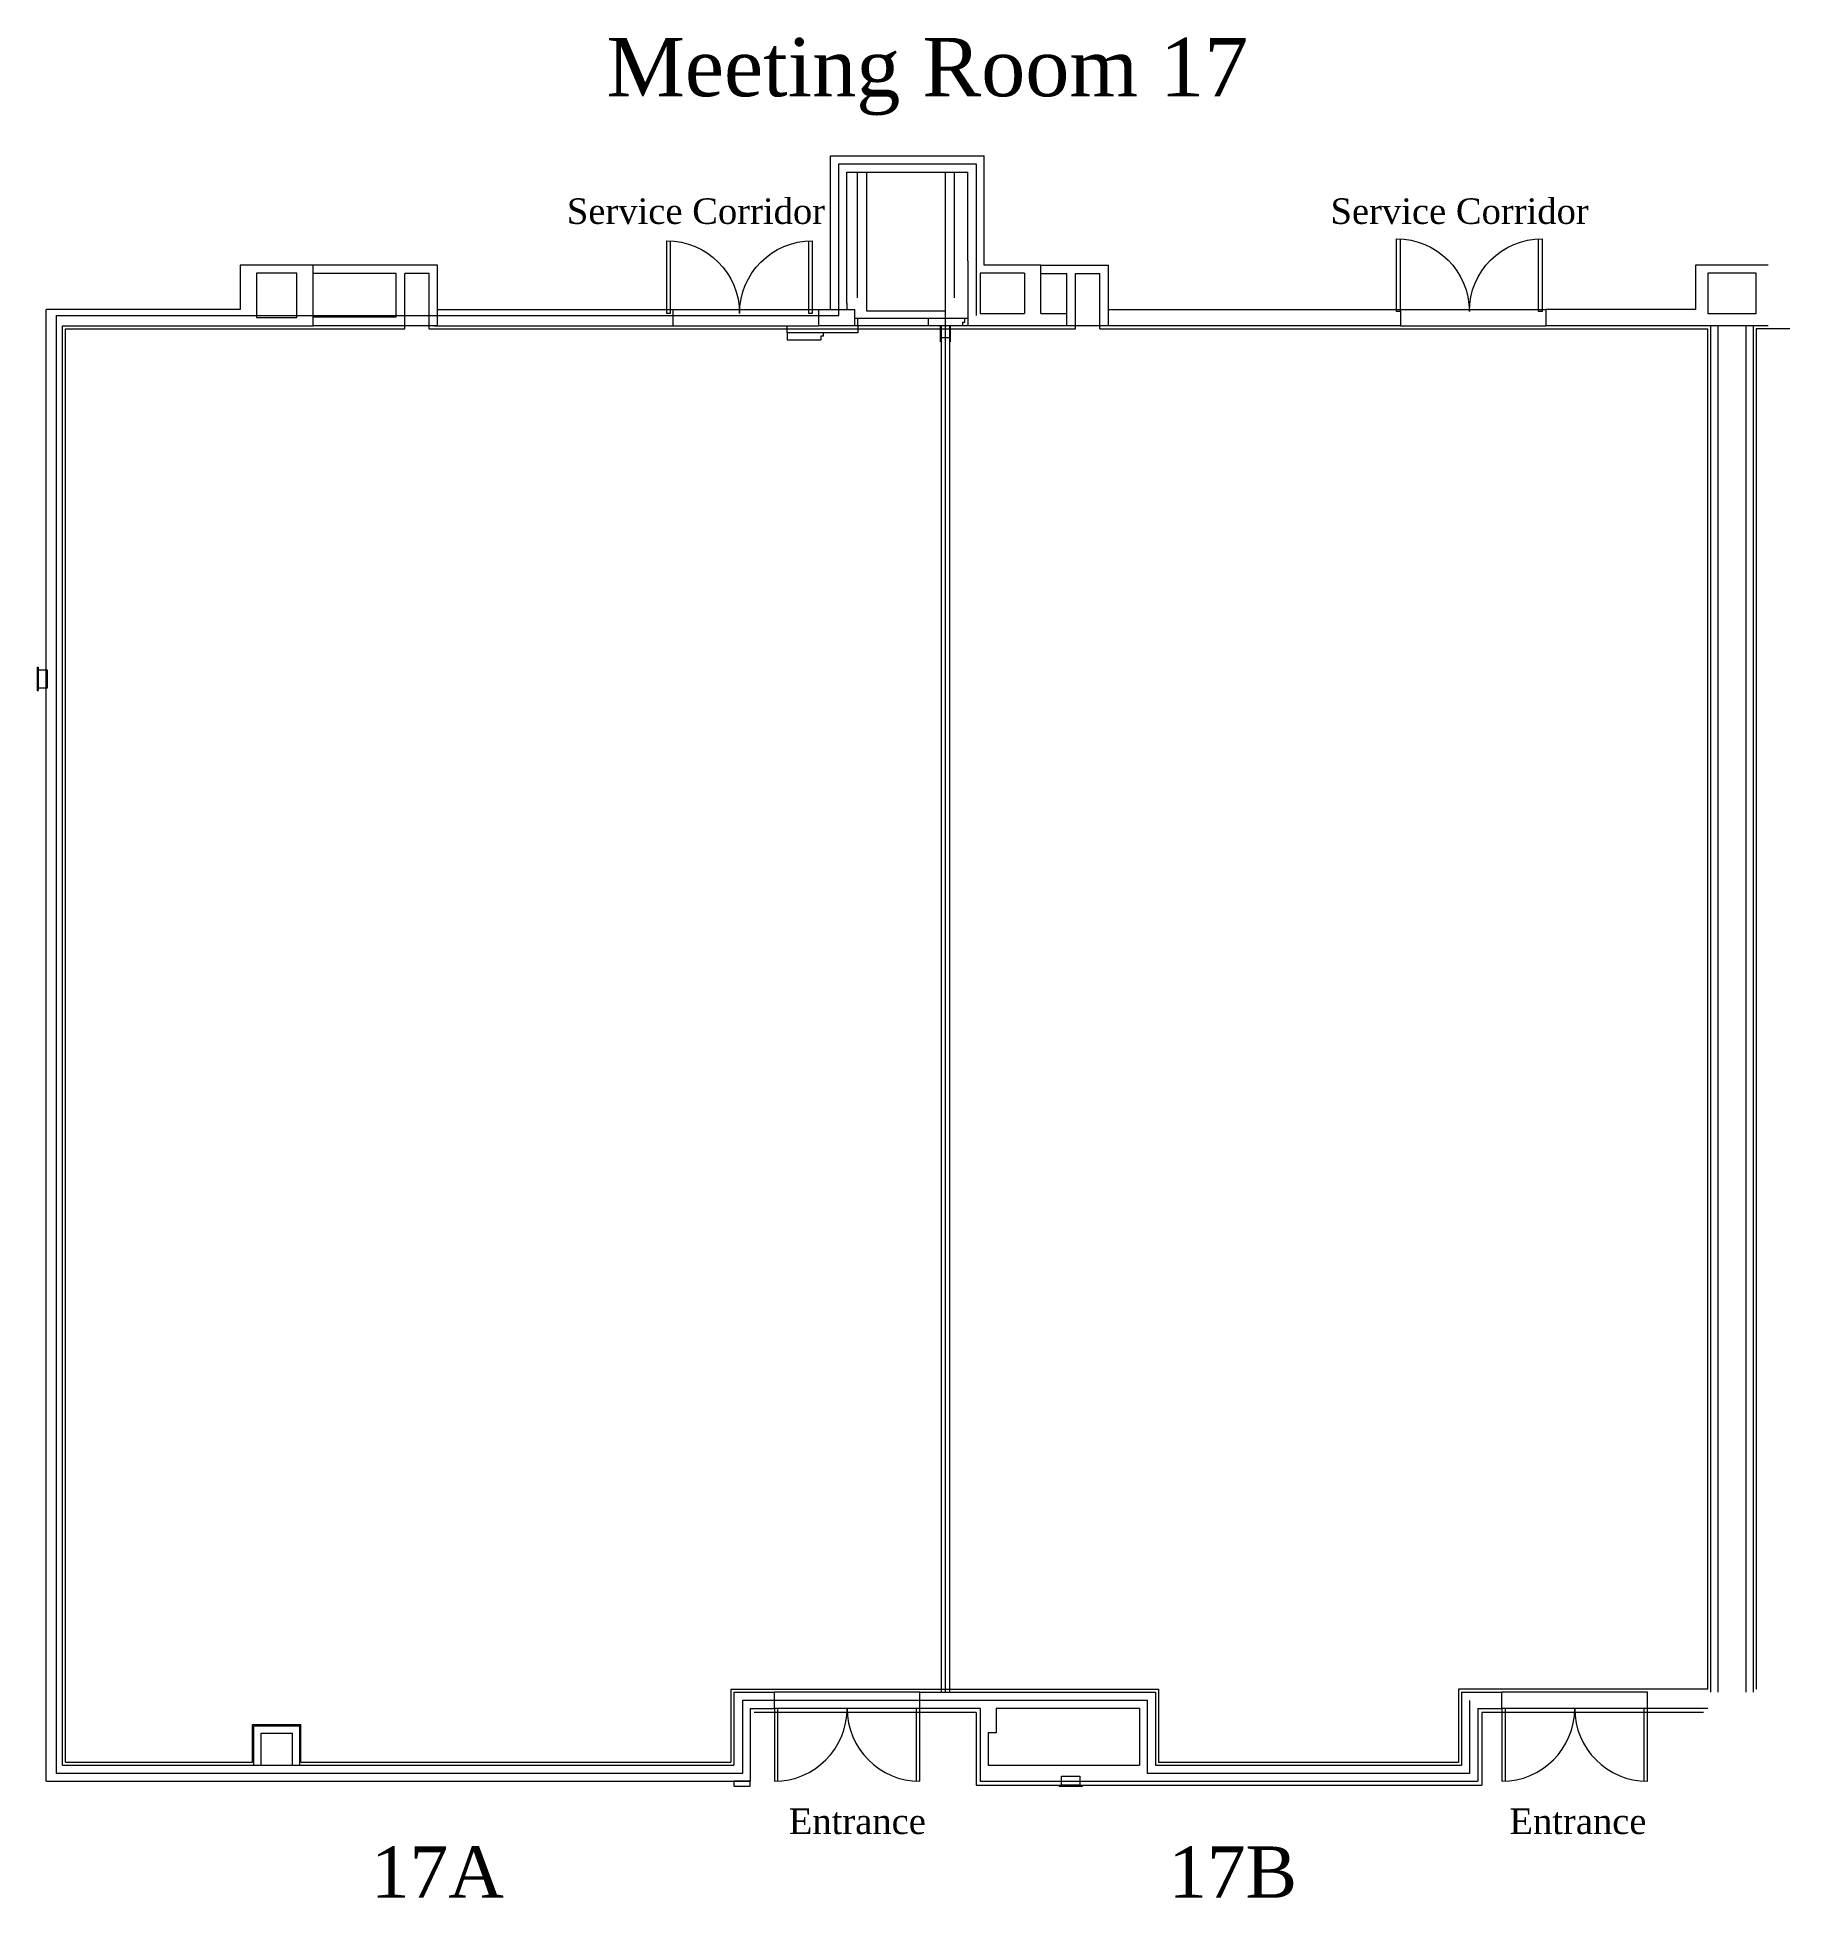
# Model space of a CAD drawing. Header units: inches. Extents: x 295 to 1162, y 8169 to 9089.
import ezdxf

# ---------------------------------------------------------------- set-up
doc = ezdxf.new("R2010")
doc.units = ezdxf.units.IN
doc.header["$LTSCALE"] = 6
doc.header["$MEASUREMENT"] = 0
doc.layers.get('0').update_dxf_attribs({"lineweight": 15})
for name, color, linetype, lineweight in [('A-DOOR', 2, 'Continuous', 15), ('A-FLOR-HRAL', 5, 'Continuous', 15), ('A-PRTN-CTR', 2, 'Continuous', 15), ('A-PRTN-MOVE', 4, 'Continuous', 15), ('A-PRTN-STK', 6, 'Continuous', 15), ('A-WALL-FI1H', 25, 'Continuous', 15), ('A-WALL-FNSH', 251, 'Continuous', 15), ('A-WALL-FULL', 7, 'Continuous', 15), ('A-WALL-FULL-ACC', 6, 'Continuous', 15), ('A-WALL-HEAD', 14, 'Continuous', 15), ('A-WALL-JAMB', 2, 'Continuous', 15), ('FSPEQPA', 251, 'Continuous', 15), ('None', 7, 'Continuous', 5), ('P-EQPM', 7, 'Continuous', 15)]:
    doc.layers.add(name, color=color, linetype=linetype, lineweight=lineweight)
doc.styles.add('Times New Roman', font='Times New Roman')
doc.styles.add('Times New Roman (bold)', font='Times New Roman')

# ---------------------------------------------------------------- blocks, each defined once
blk = doc.blocks.new('Group-1')
at = {"color": 7, "linetype": 'Continuous', "lineweight": 15}
blk.add_lwpolyline([(-581.396, -290.04525), (-581.396, -254.04525), (-583.145, -254.04525), (-583.145, -290.04525, 0.414213562), (-547.145, -254.04525, 0.414213562), (-511.145, -290.04525), (-511.145, -254.04525), (-512.895, -254.04525), (-512.895, -290.04525)], format="xyb", dxfattribs=at)
blk = doc.blocks.new('Group-2-1')
at = {"color": 7, "linetype": 'Continuous', "lineweight": 15}
blk.add_lwpolyline([(-221.396, -290.04525), (-221.396, -254.04525), (-223.145, -254.04525), (-223.145, -290.04525, 0.414213562), (-187.145, -254.04525, 0.414213562), (-151.145, -290.04525), (-151.145, -254.04525), (-152.895, -254.04525), (-152.895, -290.04525)], format="xyb", dxfattribs=at)
blk = doc.blocks.new('FXC')
at = {"layer": 'P-EQPM', "color": 7, "linetype": 'Continuous', "lineweight": 15}
for p, q in [((-5.75, 5), (-5.75, 4.5)), ((5.75, 5), (-5.75, 5)), ((5.75, 4.5), (-5.75, 4.5)), ((5.75, 5), (5.75, 4.5))]:
    blk.add_line(p, q, dxfattribs=at)
blk.add_lwpolyline([(-4.5, 4.5), (4.5, 4.5), (4.5, 0), (-4.5, 0)], close=True, dxfattribs=at)
blk = doc.blocks.new('FX')
at = {"layer": 'FSPEQPA', "color": 7, "rotation": -90}
blk.add_blockref('FXC', (-4.5, 0), dxfattribs=at)
blk = doc.blocks.new('Group-3-1')
at = {"color": 7, "linetype": 'Continuous', "lineweight": 15}
blk.add_lwpolyline([(-273.529, 472.95375), (-273.529, 436.95375), (-275.278, 436.95375), (-275.278, 472.95375, -0.414213562), (-239.278, 436.95375, -0.414213562), (-203.278, 472.95375), (-203.278, 436.95375), (-205.028, 436.95375), (-205.028, 472.95375)], format="xyb", dxfattribs=at)
blk = doc.blocks.new('Group-4-1')
at = {"color": 7, "linetype": 'Continuous', "lineweight": 15}
blk.add_lwpolyline([(-634.605, 471.95775), (-634.605, 435.95775), (-636.354, 435.95775), (-636.354, 471.95775, -0.414213562), (-600.354, 435.95775, -0.414213562), (-564.354, 471.95775), (-564.354, 435.95775), (-566.104, 435.95775), (-566.104, 471.95775)], format="xyb", dxfattribs=at)
blk = doc.blocks.new('Group-5-1')
at = {"layer": 'A-PRTN-CTR', "color": 7, "linetype": 'Continuous', "lineweight": 15}
for p, q in [((-537.555, 505.95775), (-537.555, 437.27675)), ((-498.555, 505.95775), (-498.555, -246.04525)), ((-537.555, 437.27675), (-498.555, 437.27675))]:
    blk.add_line(p, q, dxfattribs=at)
at = {"layer": 'A-PRTN-MOVE', "color": 7, "linetype": 'Continuous', "lineweight": 15}
for p, q in [((-487.354, 433.45775), (-543.354, 433.45775)), ((-541.854, 429.95775), (-541.854, 433.45775)), ((-506.854, 429.95775), (-506.854, 433.45775)), ((-488.854, 431.70775), (-488.854, 433.45775)), ((-487.354, 429.95775), (-543.354, 429.95775)), ((-501.055, 429.95775), (-501.055, 421.95775)), ((-500.555, 429.95775), (-500.555, -246.04525)), ((-496.555, 423.95775), (-500.555, 423.95775)), ((-496.555, 429.95775), (-496.555, -246.04525)), ((-496.055, 421.95775), (-496.055, 429.95775)), ((-490.104, 431.70775), (-490.104, 429.95775)), ((-490.104, 431.70775), (-488.854, 431.70775))]:
    blk.add_line(p, q, dxfattribs=at)
at = {"layer": 'A-PRTN-STK', "color": 7, "linetype": 'Continuous', "lineweight": 15}
for p, q in [((-542.055, 443.77675), (-542.055, 505.95775)), ((-494.055, 443.77675), (-494.055, 505.95775)), ((-576.854, 426.45775), (-576.854, 429.95775)), ((-576.854, 429.95775), (-561.354, 429.95775)), ((-541.854, 426.45775), (-576.854, 426.45775)), ((-576.854, 426.45775), (-576.854, 422.95775)), ((-558.854, 424.70775), (-560.104, 424.70775)), ((-560.104, 424.70775), (-560.104, 422.95775)), ((-558.854, 424.70775), (-558.854, 426.45775)), ((-541.854, 429.95775), (-541.854, 426.45775)), ((-576.854, 422.95775), (-560.104, 422.95775))]:
    blk.add_line(p, q, dxfattribs=at)
at = {"layer": 'A-WALL-FI1H', "color": 7, "linetype": 'Continuous', "lineweight": 5}
for points in [[(-551.22, 509.95775), (-483.35, 509.95775)], [(-551.22, 434.95675), (-551.22, 509.95775)], [(-483.35, 509.95775), (-483.35, 434.95775)], [(-938.354, 434.95775), (-551.22, 434.95675)], [(-938.354, -286.20425), (-938.354, 434.95775)], [(-598.931, -250.03925), (-598.931, -286.20525)], [(-398.555, -250.04025), (-598.931, -250.03925)], [(-398.555, -286.19625), (-398.555, -250.04025)], [(-398.555, -286.19625), (-398.555, -250.04025)], [(-239.145, -250.04525), (-239.145, -286.18625)], [(-598.931, -286.20525), (-938.354, -286.20425)], [(-239.145, -286.18625), (-398.555, -286.19625)]]:
    blk.add_lwpolyline(points, dxfattribs=at)
at = {"layer": 'A-WALL-FNSH', "color": 7, "linetype": 'Continuous', "lineweight": 15}
for p, q in [((-933.857, -280.54525), (-933.857, 428.45775)), ((-933.857, 428.45775), (-765.982, 428.45775)), ((-753.982, 428.45775), (-434.107, 428.45775)), ((-422.107, 428.45775), (-121.354, 428.45775)), ((-121.354, -244.54525), (-121.354, 428.45775)), ((-97.354, 428.45775), (-97.354, -244.54525)), ((-80.729, 428.45775), (-97.354, 428.45775)), ((-604.645, -244.54525), (-393.055, -244.54525)), ((-604.645, -244.54525), (-604.645, -280.54525)), ((-393.055, -244.54525), (-393.055, -280.54525)), ((-121.354, -244.54525), (-244.645, -244.54525)), ((-244.645, -244.54525), (-244.645, -280.54525)), ((-483.354, -256.04525), (-593.145, -256.04525)), ((-483.354, -256.04525), (-483.354, -292.04525)), ((-123.354, -256.04525), (-233.145, -256.04525)), ((-233.145, -256.04525), (-233.145, -292.04525)), ((-841.354, -280.54525), (-841.354, -262.04425)), ((-841.354, -262.04425), (-817.354, -262.04425)), ((-817.354, -280.54525), (-817.354, -262.04425)), ((-933.857, -280.54525), (-841.354, -280.54525)), ((-817.354, -280.54525), (-604.645, -280.54525)), ((-393.055, -280.54525), (-244.645, -280.54525)), ((-483.354, -292.04525), (-233.145, -292.04525))]:
    blk.add_line(p, q, dxfattribs=at)
at = {"layer": 'A-WALL-FULL', "color": 7, "linetype": 'Continuous', "lineweight": 15}
for p, q in [((-749.732, 459.95775), (-811.354, 459.95775)), ((-770.232, 455.70775), (-811.354, 455.70775)), ((-770.232, 434.20775), (-770.232, 455.70775)), ((-753.982, 455.70775), (-765.982, 455.70775)), ((-765.982, 428.45775), (-765.982, 455.70775)), ((-753.982, 428.45775), (-753.982, 455.70775)), ((-749.732, 429.95775), (-749.732, 459.95775)), ((-451.354, 459.95675), (-417.857, 459.95675)), ((-451.354, 455.70675), (-438.357, 455.70675)), ((-438.357, 429.95775), (-438.357, 455.70675)), ((-434.107, 428.45775), (-434.107, 455.70675)), ((-434.107, 455.70675), (-422.107, 455.70675)), ((-422.107, 428.45775), (-422.107, 455.70675)), ((-417.857, 429.95775), (-417.857, 459.95675)), ((-770.232, 434.20775), (-811.354, 434.20775)), ((-749.732, 429.95775), (-811.354, 429.95775)), ((-119.854, -246.04525), (-119.854, 429.95775)), ((-116.229, -246.04525), (-116.229, 429.95775)), ((-102.479, 429.95775), (-102.479, -246.04525)), ((-98.854, 429.95775), (-98.854, -246.04525)), ((-840.729, -262.66925), (-817.979, -262.66925)), ((-840.729, -282.04525), (-840.729, -262.66925)), ((-837.104, -282.04525), (-837.104, -266.29425)), ((-837.104, -266.29425), (-821.604, -266.29425)), ((-821.604, -282.04525), (-821.604, -266.29425)), ((-817.979, -282.04525), (-817.979, -262.66925))]:
    blk.add_line(p, q, dxfattribs=at)
at = {"layer": 'A-WALL-FULL-ACC', "color": 7, "linetype": 'Continuous', "lineweight": 15}
for p, q in [((-555.354, 513.95775), (-479.354, 513.95775)), ((-555.354, 437.95775), (-555.354, 513.95775)), ((-479.354, 459.95675), (-479.354, 513.95775)), ((-547.354, 441.08275), (-547.354, 505.95775)), ((-547.354, 505.95775), (-487.354, 505.95775)), ((-487.354, 461.95775), (-487.354, 505.95775)), ((-487.354, 461.95775), (-487.354, 429.95775)), ((-811.354, 459.95775), (-847.354, 459.95775)), ((-847.354, 459.95775), (-847.354, 437.95775)), ((-819.354, 455.95675), (-839.354, 455.95675)), ((-839.354, 455.95675), (-839.354, 433.95775)), ((-819.354, 433.95775), (-819.354, 455.95675)), ((-811.354, 429.95775), (-811.354, 459.95775)), ((-481.354, 455.95775), (-481.354, 435.95775)), ((-459.354, 455.95675), (-481.354, 455.95675)), ((-451.354, 459.95675), (-479.354, 459.95675)), ((-459.354, 455.95675), (-459.354, 435.95775)), ((-451.354, 435.95775), (-451.354, 459.95675)), ((-91.354, 459.95675), (-127.354, 459.95675)), ((-127.354, 459.95675), (-127.354, 437.95775)), ((-121.354, 455.95775), (-121.354, 435.95775)), ((-97.354, 455.95675), (-121.354, 455.95675)), ((-97.354, 435.95775), (-97.354, 455.95775)), ((-847.354, 437.95775), (-943.357, 437.95775)), ((-943.357, -290.04525), (-943.357, 437.95775)), ((-839.354, 433.95775), (-819.354, 433.95775)), ((-749.732, 437.95775), (-633.354, 437.95775)), ((-633.354, 437.95775), (-633.354, 429.95775)), ((-561.354, 437.95775), (-561.354, 429.95775)), ((-561.354, 437.95775), (-543.354, 437.95775)), ((-547.354, 441.08275), (-547.354, 437.95775)), ((-543.354, 429.95775), (-543.354, 437.95775)), ((-481.354, 435.95775), (-459.354, 435.95775)), ((-451.354, 435.95775), (-438.357, 435.95775)), ((-417.857, 437.95775), (-273.354, 437.95775)), ((-273.354, 437.95775), (-273.354, 429.95775)), ((-201.354, 437.95775), (-201.354, 429.95775)), ((-127.354, 437.95775), (-201.354, 437.95775)), ((-121.354, 435.95775), (-97.354, 435.95775)), ((-935.357, 429.95775), (-811.354, 429.95775)), ((-935.357, -282.04525), (-935.357, 429.95775)), ((-751.354, 429.95775), (-633.354, 429.95775)), ((-547.354, 429.95775), (-561.354, 429.95775)), ((-543.354, 429.95775), (-561.354, 429.95775)), ((-451.354, 429.95775), (-487.354, 429.95775)), ((-273.354, 429.95775), (-451.354, 429.95775)), ((-91.354, 429.95775), (-201.354, 429.95775)), ((-603.145, -246.04525), (-583.145, -246.04525)), ((-603.145, -246.04525), (-603.145, -282.04525)), ((-583.145, -254.04525), (-583.145, -246.04525)), ((-511.145, -254.04525), (-511.145, -246.04525)), ((-511.145, -246.04525), (-394.555, -246.04525)), ((-394.555, -246.04525), (-394.555, -282.04525)), ((-243.145, -246.04525), (-223.145, -246.04525)), ((-243.145, -246.04525), (-243.145, -282.04525)), ((-223.145, -254.04525), (-223.145, -246.04525)), ((-151.145, -254.04525), (-151.145, -246.04525)), ((-595.145, -254.04525), (-595.145, -290.04525)), ((-595.145, -254.04525), (-583.145, -254.04525)), ((-595.145, -254.04525), (-595.145, -290.04525)), ((-595.145, -254.04525), (-583.145, -254.04525)), ((-481.354, -254.04525), (-511.145, -254.04525)), ((-481.354, -254.04525), (-511.145, -254.04525)), ((-481.354, -254.04525), (-481.354, -290.04525)), ((-402.555, -254.04525), (-473.354, -254.04525)), ((-473.354, -254.04525), (-473.354, -266.04425)), ((-402.555, -254.04525), (-402.555, -282.04525)), ((-235.145, -254.04525), (-235.145, -290.04525)), ((-235.145, -254.04525), (-223.145, -254.04525)), ((-235.145, -254.04525), (-235.145, -290.04525)), ((-235.145, -254.04525), (-223.145, -254.04525)), ((-121.354, -254.04525), (-151.145, -254.04525)), ((-121.354, -254.04525), (-151.145, -254.04525)), ((-477.354, -266.04425), (-477.354, -282.04525)), ((-473.354, -266.04425), (-477.354, -266.04425)), ((-935.357, -282.04525), (-603.145, -282.04525)), ((-477.354, -282.04525), (-402.555, -282.04525)), ((-394.555, -282.04525), (-243.145, -282.04525)), ((-943.357, -290.04525), (-595.145, -290.04525)), ((-603.145, -290.04525), (-595.145, -290.04525)), ((-481.354, -290.04525), (-235.145, -290.04525))]:
    blk.add_line(p, q, dxfattribs=at)
at = {"layer": 'A-WALL-HEAD', "color": 7, "linetype": 'Continuous', "lineweight": 15}
for p, q in [((-633.354, 437.95775), (-561.354, 437.95775)), ((-273.354, 437.95775), (-201.354, 437.95775)), ((-633.354, 429.95775), (-561.354, 429.95775)), ((-273.354, 429.95775), (-201.354, 429.95775)), ((-511.145, -246.04525), (-583.145, -246.04525)), ((-151.145, -246.04525), (-223.145, -246.04525)), ((-511.145, -254.04525), (-583.145, -254.04525)), ((-151.145, -254.04525), (-223.145, -254.04525))]:
    blk.add_line(p, q, dxfattribs=at)
at = {"layer": 'A-WALL-JAMB', "color": 7, "linetype": 'Continuous', "lineweight": 15}
blk.add_lwpolyline([(-603.145, -292.54325), (-595.145, -292.54325), (-595.145, -290.04325), (-603.145, -290.04325)], close=True, dxfattribs=at)
at = {"layer": 'A-DOOR', "color": 7}
for name in ['Group-4-1', 'Group-3-1', 'Group-1', 'Group-2-1']:
    blk.add_blockref(name, (0, 0), dxfattribs=at)
at = {"layer": 'P-EQPM', "color": 7}
for p, rotation in [((-947.357, 255.22175), 180), ((-436.499, -292.04525), -90)]:
    blk.add_blockref('FX', p, dxfattribs=dict(at, rotation=rotation))

msp = doc.modelspace()

# ---------------------------------------------------------------- block references
at = {"layer": 'None', "color": 7}
msp.add_blockref('Group-5-1', (1243.03, 8516.69), dxfattribs=at)

# ---------------------------------------------------------------- texts
at = {"layer": 'A-FLOR-HRAL', "color": 7, "attachment_point": 1, "line_spacing_factor": 1.049861}
for s, insert, char_height, style in [('Meeting Room 17', (576.82, 9089.01), 28.8889, 'Times New Roman (bold)'), ('Service Corridor', (557.24, 9009.62), 12.6389, 'Times New Roman'), ('Service Corridor', (935.07, 9009.62), 12.6389, 'Times New Roman'), ('Entrance', (667.04, 8213.18), 12.639, 'Times New Roman'), ('Entrance', (1023.57, 8213.18), 12.639, 'Times New Roman'), ('17A', (460.34, 8194.4), 25.278, 'Times New Roman (bold)'), ('17B', (854.86, 8194.4), 25.278, 'Times New Roman (bold)')]:
    msp.add_mtext(s, dxfattribs=dict(at, insert=insert, char_height=char_height, style=style))

doc.saveas('drawing.dxf')
